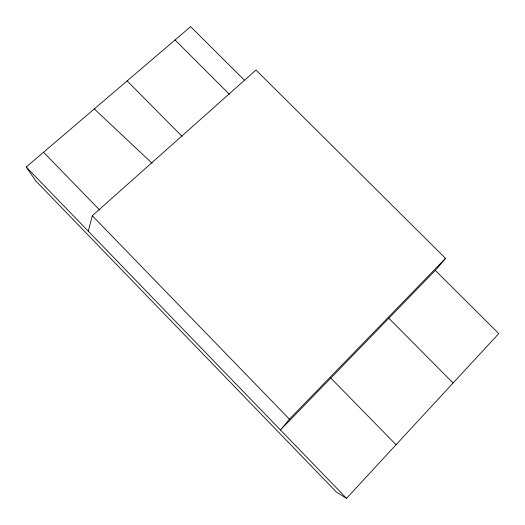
<?xml version="1.0" encoding="UTF-8"?>
<svg xmlns="http://www.w3.org/2000/svg" width="525" height="525" viewBox="0 0 525 525"><rect width="100%" height="100%" fill="white"/><g stroke="black" fill="none" stroke-linecap="round" stroke-linejoin="round"><path stroke-width="0.79" d="M88.312 231.223L92.295 215.729L255.99 70.035L445.515 258.366L435.284 270.368L280.442 429.975L289.426 419.173L445.515 258.366M244.67 80.45L190.667 26.65L26.25 167.022L35.877 181.007L336.604 492.26L346.539 498.35L498.75 333.598L435.284 270.368M94.283 108.938L152.106 163.262M175.055 39.979L229.307 94.231M388.828 318.248L453.101 383.014M127.142 80.883L182.109 136.454M330.809 378.059L396.067 444.747M43.555 152.243L99.717 210.112M92.295 215.729L289.426 419.173M26.25 167.022L346.539 498.35"/></g></svg>
